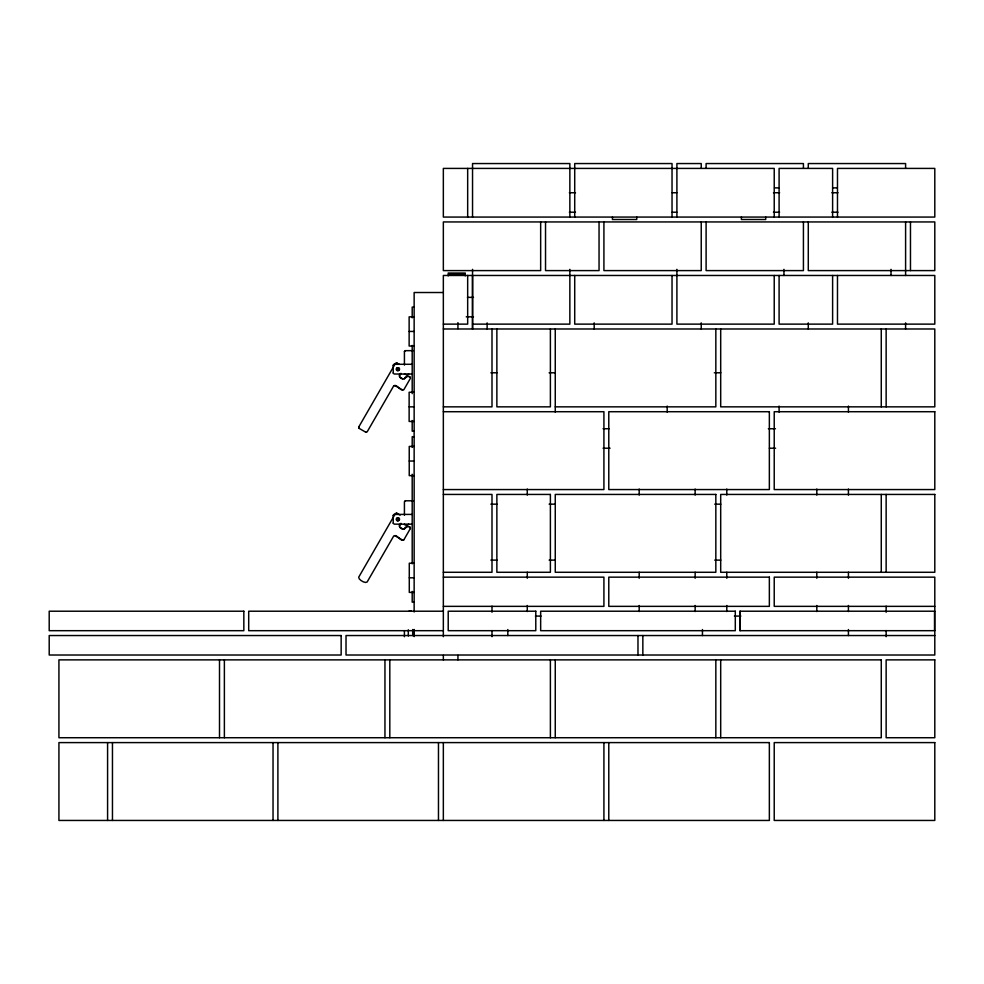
<?xml version="1.0" encoding="UTF-8"?>
<svg xmlns="http://www.w3.org/2000/svg" width="984" height="984" viewBox="0 0 984 984"><rect width="100%" height="100%" fill="white"/><g stroke="black" fill="none" stroke-linecap="round" stroke-linejoin="round"><path stroke-width="1.48" d="M414.141 635.541L414.141 629.551L414.141 636.574M545.53 221.941L545.53 270.6L599.047 270.6L599.047 221.941M603.918 221.941L603.918 270.6L701.235 270.6L701.235 221.941M393.219 365.261L394.19 364.289M393.219 515.395L394.19 514.411M404.412 351.632L405.383 350.661M400.968 523.427C396.749 525.886 401.632 530.29 404.461 528.826C404.818 525.96 410.82 525.419 410.353 528.568M358.717 427.007L359.074 428.335M399.442 375.949L400.943 373.342C396.761 375.79 401.656 380.156 404.461 378.692C404.941 375.962 410.512 375.212 410.414 378.323L403.834 389.713C400.463 391.964 396.896 383.342 393.661 385.937M408.68 374.018L407.265 374.99M408.68 524.14L407.265 525.112M399.442 526.071L400.943 523.463M358.668 427.13L395.531 363.268L396.552 362.924L399.037 364.314M393.735 385.839L367.143 431.878L365.814 432.234M396.786 513.156L395.531 513.402L358.668 577.251C358.447 579.736 365.298 583.844 367.143 581.999L393.735 535.96C397.093 533.672 400.697 542.381 403.907 539.736M403.834 539.847L410.414 528.457M404.338 378.779L407.204 376.466M404.338 528.912L407.204 526.6M405.383 500.782L404.424 501.631L404.424 515.21M472.234 168.412L443.341 168.412L443.341 217.07L934.8 217.07L934.8 168.412L837.482 168.412L837.482 217.07M472.541 168.412L774.224 168.412L774.224 217.07M774.531 187.882L779.094 187.882M832.612 187.882L837.175 187.882M569.342 192.741L575.492 192.741M672.17 192.741L676.783 192.741M773.461 192.741L779.599 192.741M831.849 192.741L837.999 192.741M569.342 212.212L575.492 212.212M672.17 212.212L676.783 212.212M773.461 212.212L779.599 212.212M831.849 212.212L837.999 212.212M449.184 274.007L464.263 274.007M472.234 275.471L443.341 275.471L443.341 636.685M443.341 292.519L414.141 292.519L414.141 611.999M467.462 297.365L473.488 297.365M414.141 307.106L412.198 307.106L412.198 317.832M414.006 316.848L409.135 316.848L409.135 346.036L414.006 346.036M466.231 316.823L473.488 316.823M443.341 324.13L467.671 324.13L467.671 275.471M472.541 324.13L569.859 324.13L569.859 269.345M443.341 328.988L934.8 328.988L934.8 406.847L720.694 406.847L720.694 328.988M409.135 331.436L414.006 331.436M405.26 350.661L413.305 350.661M394.067 364.289L412.198 364.289M490.868 372.788L496.994 372.788M549.121 372.788L555.259 372.788M714.322 372.788L720.829 372.788M412.198 374.018L394.19 374.018L393.219 373.047M404.424 374.141L407.413 374.978M414.006 392.259L409.135 392.259L409.135 421.459L414.006 421.459M409.135 406.859L414.006 406.859M443.341 406.847L492 406.847L492 328.988M555.259 406.847L715.835 406.847L715.835 328.988M443.341 411.718L603.918 411.718L603.918 489.565L443.341 489.565M603.069 428.741L609.17 428.741M768.356 428.741L775.441 428.741M414.141 431.189L412.198 431.189L412.198 420.476M414.141 436.699L412.198 436.699L412.198 447.425M414.092 446.428L409.233 446.428L409.233 475.629L414.092 475.629M603.069 448.212L610.068 448.212M769.353 448.212L775.601 448.212M409.233 461.029L414.092 461.029M443.341 494.435L492 494.435L492 572.282L443.341 572.282M405.26 500.794L413.305 500.794M490.868 504.165L496.994 504.165M549.121 504.165L555.259 504.165M714.704 504.165L720.829 504.165M394.067 514.423L412.198 514.411M412.198 524.152L394.19 524.152L393.219 523.168M407.413 525.112L405.137 525.087L404.412 524.14M490.868 560.117L496.994 560.117M549.121 560.117L555.259 560.117M714.704 560.117L720.829 560.117M414.141 563.217L409.282 563.217L409.282 592.405L414.141 592.405M443.341 577.153L603.918 577.153L603.918 606.353L443.341 606.353M409.282 577.817L414.067 577.817M414.141 602.147L412.198 602.147L412.198 591.421M934.8 606.353L774.224 606.353L774.224 577.153L934.8 577.153L934.8 655.012L346.024 655.012L346.024 635.541L934.8 635.541M409.282 610.732L411.226 610.732M443.341 611.212L248.706 611.212L248.706 630.683L443.341 630.683M934.8 611.212L739.894 611.212L739.894 630.683L934.8 630.683M535.407 616.082L541.077 616.082M734.408 616.082L740.866 616.082M394.879 385.531L402.69 390.021M394.879 535.665L402.69 540.154M396.675 362.961L398.987 364.301M358.963 428.274L365.925 432.284M396.675 513.094L400.156 515.099M399.75 377.093L402.813 378.865M399.75 527.215L402.813 528.986M408.741 376.38L410.107 377.179M408.741 526.514L410.107 527.313M393.231 523.303L393.231 515.259M934.529 611.212L934.529 630.683M910.471 221.941L910.471 270.6M905.6 168.116L905.6 163.553L808.282 163.553L808.282 168.116M905.6 221.941L905.6 275.471M905.6 322.875L905.6 328.988M891.012 269.345L891.012 275.471M886.141 328.988L886.141 406.847M886.141 494.435L886.141 572.282M886.141 606.156L886.141 612.269M886.141 630.584L886.141 636.685M881.27 328.988L881.27 406.847M881.27 494.435L881.27 572.282M848.429 406.06L848.429 412.112M848.429 489.036L848.429 495.087M848.429 572.221L848.429 578.272M848.429 605.492L848.429 611.544M848.429 629.551L848.429 635.541M837.482 275.471L837.482 324.13L934.8 324.13L934.8 275.471L472.541 275.471L472.541 328.988L472.541 269.345M832.612 217.07L832.612 168.412L779.094 168.412L779.094 217.07M832.612 275.471L832.612 324.13L779.094 324.13L779.094 275.471M816.806 489.036L816.806 495.087M816.806 572.221L816.806 578.272M816.806 605.492L816.806 611.544M808.282 221.941L808.282 270.6L934.8 270.6L934.8 221.941L443.341 221.941L443.341 270.6L540.659 270.6L540.659 221.941M808.282 322.875L808.282 328.988M803.424 168.116L803.424 163.553L706.106 163.553L706.106 168.116M803.424 221.941L803.424 270.6L706.106 270.6L706.106 221.941M783.953 269.345L783.953 275.471M779.094 406.06L779.094 412.112M774.224 275.471L774.224 324.13L676.906 324.13L676.906 269.345M765.712 217.07L765.712 219.506L741.382 219.506L741.382 217.07M740.165 611.212L740.165 630.683M726.782 489.036L726.782 495.087M726.782 572.221L726.782 578.272M726.782 605.492L726.782 611.544M720.694 659.87L720.694 737.729M715.835 659.87L715.835 737.729M702.453 629.551L702.453 635.541M701.235 168.116L701.235 163.553L676.906 163.553L676.906 217.07M701.235 322.875L701.235 328.988M695.147 489.036L695.147 495.087M695.147 572.221L695.147 578.272M695.147 605.492L695.147 611.544M672.035 217.07L672.035 163.553L574.717 163.553L574.717 217.07M672.035 275.471L672.035 324.13L574.717 324.13L574.717 275.471M667.177 406.06L667.177 412.112M642.847 635.541L642.847 655.012M639.194 489.036L639.194 495.087M639.194 572.221L639.194 578.272M639.194 605.492L639.194 611.544M637.976 635.541L637.976 655.012M636.759 217.07L636.759 219.506L612.429 219.506L612.429 217.07M608.788 742.6L608.788 820.447M603.918 742.6L603.918 820.447M594.188 322.875L594.188 328.988M569.859 217.07L569.859 163.553L472.541 163.553L472.541 217.07M555.259 328.988L555.259 412.112M555.259 659.87L555.259 737.729M550.388 328.988L550.388 406.847L496.871 406.847L496.871 328.988M550.388 659.87L550.388 737.729M527.276 489.036L527.276 495.087M527.276 572.221L527.276 578.272M527.276 605.492L527.276 611.544M507.818 629.551L507.818 635.541M492 606.156L492 612.269M492 630.584L492 636.685M487.129 322.875L487.129 328.988M467.671 168.412L467.671 217.07M465.235 275.877L465.235 273.035L448.212 273.035L448.212 275.877M457.941 322.629L457.941 328.619M457.941 655.381L457.941 659.87M443.341 655.381L443.341 659.87M443.341 742.6L443.341 820.447M438.47 742.6L438.47 820.447M412.69 629.551L412.69 635.541M412.198 345.409L412.198 393.637M412.198 474.263L412.198 563.844M408.311 629.809L408.311 636.033M404.424 351.509L404.424 365.089M404.412 630.683L404.412 636.709M393.231 365.138L393.231 373.17M389.812 659.87L389.812 737.729M384.953 659.87L384.953 737.729M277.894 742.6L277.894 820.447M273.035 742.6L273.035 820.447M224.377 659.87L224.377 737.729M219.506 659.87L219.506 737.729M112.459 742.6L112.459 820.447M107.588 742.6L107.588 820.447M769.353 411.718L608.788 411.718L608.788 489.565L769.353 489.565L769.353 411.718M934.8 411.718L774.224 411.718L774.224 489.565L934.8 489.565L934.8 411.718M550.388 494.435L496.871 494.435L496.871 572.282L550.388 572.282L550.388 494.435M715.835 494.435L555.259 494.435L555.259 572.282L715.835 572.282L715.835 494.435M934.8 494.435L720.694 494.435L720.694 572.282L934.8 572.282L934.8 494.435M769.353 577.153L608.788 577.153L608.788 606.353L769.353 606.353L769.353 577.153M243.835 611.212L49.2 611.212L49.2 630.683L243.835 630.683L243.835 611.212M535.788 611.212L448.212 611.212L448.212 630.683L535.788 630.683L535.788 611.212M735.294 611.212L540.659 611.212L540.659 630.683L735.294 630.683L735.294 611.212M341.153 635.541L49.2 635.541L49.2 655.012L341.153 655.012L341.153 635.541M881.27 659.87L58.929 659.87L58.929 737.729L881.27 737.729L881.27 659.87M934.8 659.87L886.141 659.87L886.141 737.729L934.8 737.729L934.8 659.87M769.353 742.6L58.929 742.6L58.929 820.447L769.353 820.447L769.353 742.6M934.8 742.6L774.224 742.6L774.224 820.447L934.8 820.447L934.8 742.6M396.995 370.451A1.464 1.464 0 0 0 399.184 369.184A1.464 1.464 0 0 0 396.995 367.918A1.464 1.464 0 0 0 396.995 370.451M397.056 370.181A1.464 1.464 0 0 0 399.492 369.529A1.464 1.464 0 0 0 397.708 367.745A1.464 1.464 0 0 0 397.056 370.181M396.995 520.573A1.464 1.464 0 0 0 399.184 519.306A1.464 1.464 0 0 0 396.995 518.051A1.464 1.464 0 0 0 396.995 520.573M397.056 520.315A1.464 1.464 0 0 0 399.492 519.663A1.464 1.464 0 0 0 397.708 517.867A1.464 1.464 0 0 0 397.056 520.315"/></g></svg>
